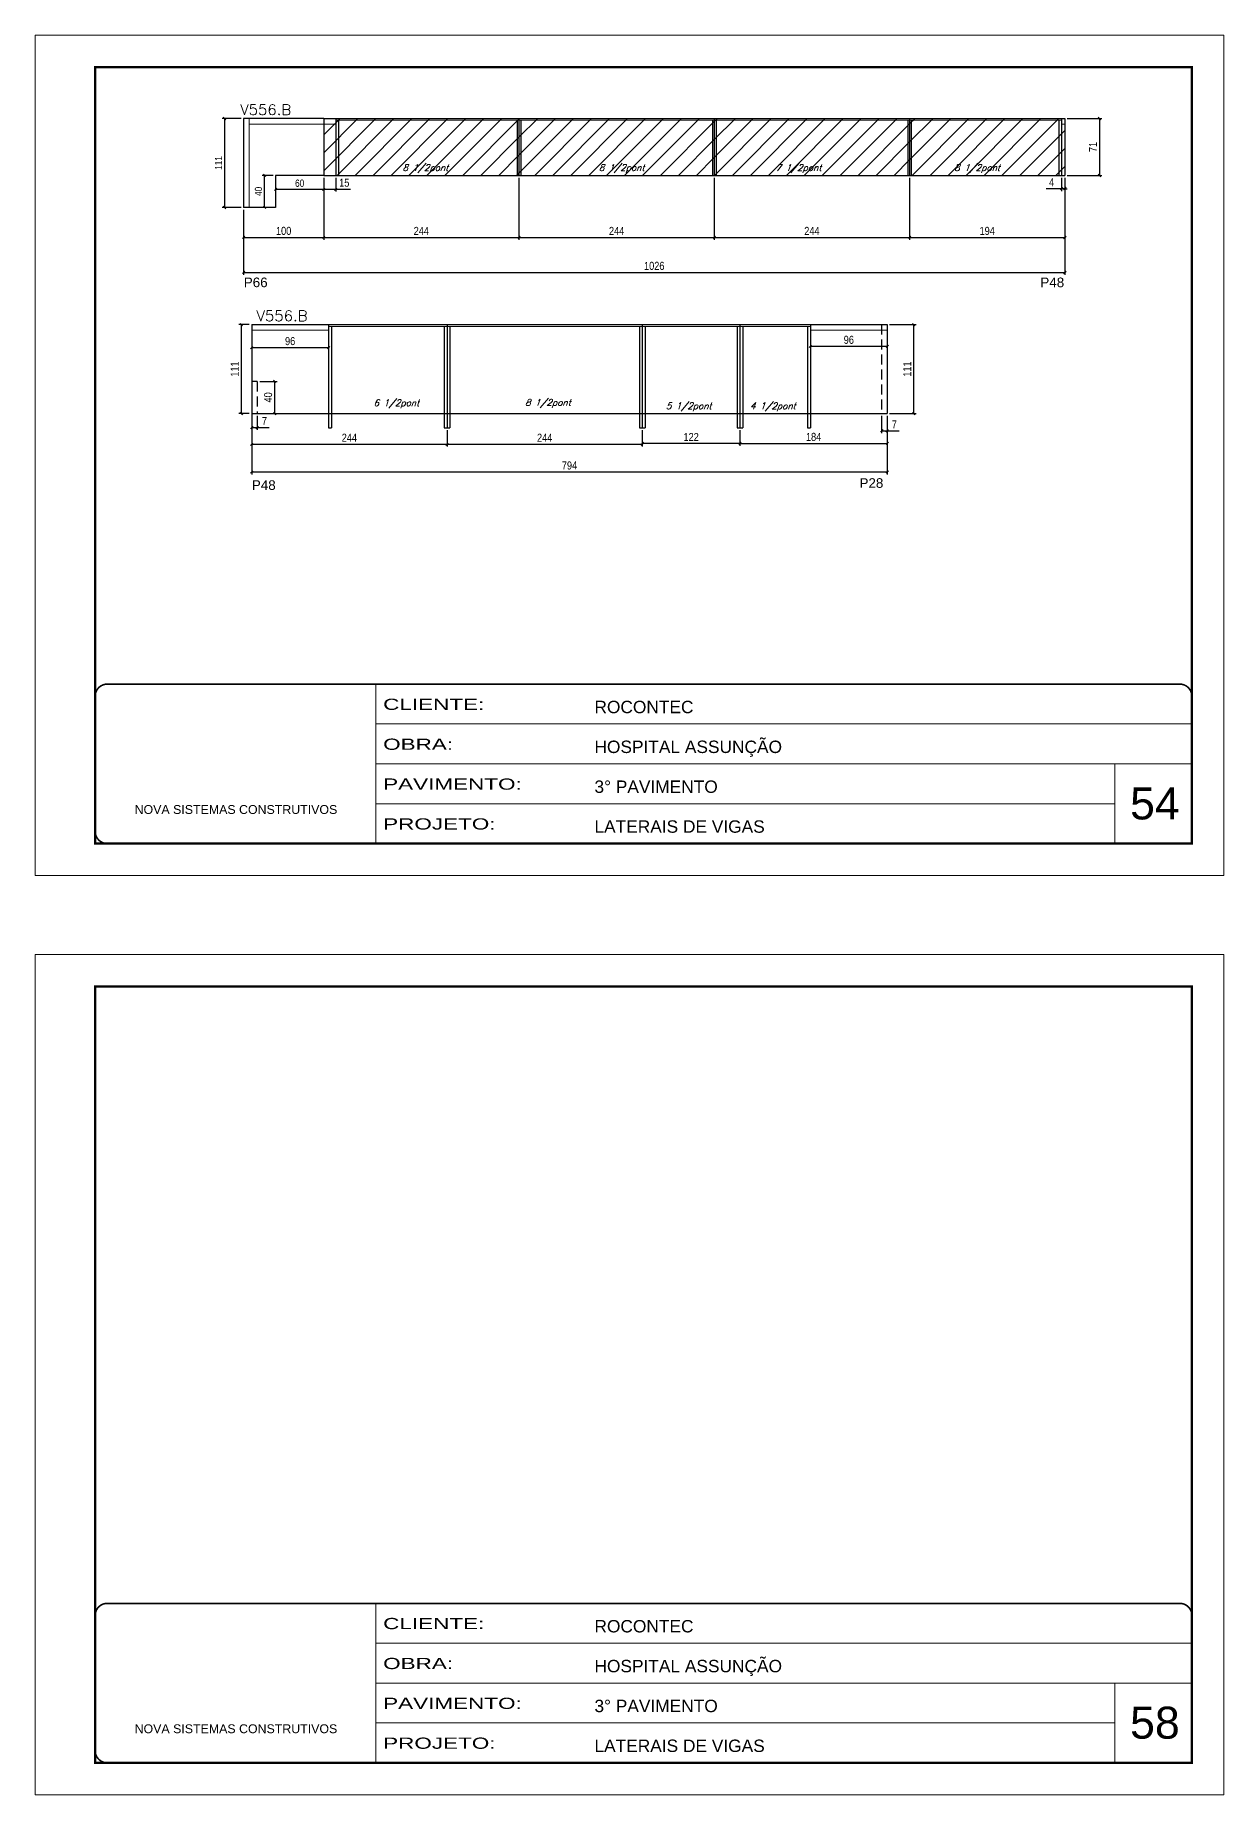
# Model space of a CAD drawing. Extents: x -21493 to -15213, y -12134 to 11887.
# Drawn here: x -19908 to -18423, y -5243 to -3044 of the extents above; entities that cross this region are included whole.
import ezdxf

# ---------------------------------------------------------------- set-up
doc = ezdxf.new("R2010")
doc.units = 0
for name, pattern in [('CONTINUO', [0]), ('DASHED', [0.75, 0.5, -0.25]), ('HIDDEN', [0.375, 0.25, -0.125])]:
    doc.linetypes.add(name, pattern=pattern)
for name, color, linetype in [('5', 5, 'Continuous'), ('COTA', 241, 'Continuous'), ('Painéis', 200, 'Continuous'), ('Reaproveitamento', 251, 'Continuous'), ('SARR_2.2x7', 40, 'Continuous'), ('SARR_3.5x7', 81, 'Continuous'), ('texto', 7, 'Continuous')]:
    doc.layers.add(name, color=color, linetype=linetype)
for name, color, linetype, lineweight in [('CARIMBO', 255, 'Continuous', 9), ('Folhas', 255, 'Continuous', 9), ('Sarr 2.2x7', 40, 'Continuous', 9), ('SARRAFO DE PRESSAO', 251, 'DASHED', 9), ('Texto Seção', 7, 'Continuous', 15)]:
    doc.layers.add(name, color=color, linetype=linetype, lineweight=lineweight)
doc.styles.add('ARIAL', font='arial.ttf')
doc.styles.add('COTA TECNICA', font='techl___.ttf', dxfattribs={"height": 10})
doc.styles.add('COTA TECNICA-50', font='techl___.ttf', dxfattribs={"height": 9})
doc.styles.add('REGUA-120', font='ROMANS.shx', dxfattribs={"height": 15})
doc.styles.add('Romans', font='romans.shx')
doc.styles.get("Standard").update_dxf_attribs({"font": 'arial.ttf'})
doc.styles.add('Tecnologia', font='')
doc.styles.get('Tecnologia').set_extended_font_data('Forgotten Futurist')
doc.dimstyles.new('COTA PAINEL-50', dxfattribs={"dimtxt": 9, "dimasz": 3, "dimexe": 3, "dimexo": 3, "dimgap": 3, "dimtad": 1, "dimdec": 1, "dimzin": 12, "dimdsep": 46, "dimtxsty": 'COTA TECNICA-50', "dimblk1": 'OBLIQUE', "dimblk2": 'OBLIQUE', "dimsah": 1, "dimcen": 0.9, "dimclrd": 4, "dimclre": 4, "dimclrt": 240, "dimadec": 1, "dimazin": 3, "dimtfac": 1, "dimtdec": 1, "dimtmove": 0, "dimatfit": 3, "dimfxl": 1, "dimtolj": 1, "dimtzin": 12, "dimarcsym": 0})
doc.dimstyles.new('PAINEL', dxfattribs={"dimtxt": 10, "dimasz": 3, "dimexe": 3, "dimexo": 3, "dimgap": 3, "dimtad": 1, "dimdec": 1, "dimzin": 12, "dimdsep": 46, "dimtxsty": 'COTA TECNICA', "dimblk1": 'OBLIQUE', "dimblk2": 'OBLIQUE', "dimsah": 1, "dimcen": 0.9, "dimclrd": 4, "dimclre": 4, "dimclrt": 240, "dimadec": 1, "dimazin": 3, "dimtfac": 1, "dimtdec": 1, "dimtmove": 0, "dimatfit": 3, "dimfxl": 1, "dimtolj": 1, "dimtzin": 12, "dimarcsym": 0})
pattern_1 = [(45, (-158630.698, -34084.293), (-11.2253202, 11.2253202), [])]

# ---------------------------------------------------------------- blocks, each defined once
blk = doc.blocks.new('_Oblique')
at = {"color": 0, "linetype": 'ByBlock', "lineweight": -2}
blk.add_line((-0.5, -0.5), (0.5, 0.5), dxfattribs=at)
blk = doc.blocks.new('*D695')
at = {"layer": 'COTA', "color": 4, "linetype": 'ByBlock', "lineweight": -2, "transparency": 16777216}
for p, q in [((-19548, -3222.4), (-19548, -3299.9)), ((-19304, -3222.4), (-19304, -3299.9)), ((-19548, -3296.9), (-19304, -3296.9))]:
    blk.add_line(p, q, dxfattribs=at)
at = {"layer": 'Defpoints', "color": 0, "linetype": 'ByBlock', "transparency": 16777216}
for p in [(-19548, -3219.4), (-19304, -3219.4), (-19304, -3296.9)]:
    blk.add_point(p, dxfattribs=at)
at = {"layer": 'COTA', "color": 4, "linetype": 'ByBlock', "lineweight": -2, "transparency": 16777216, "xscale": 3, "yscale": 3, "zscale": 3, "rotation": 180}
blk.add_blockref('_Oblique', (-19548, -3296.9), dxfattribs=at)
at = {"layer": 'COTA', "color": 4, "linetype": 'ByBlock', "lineweight": -2, "transparency": 16777216, "xscale": 3, "yscale": 3, "zscale": 3}
blk.add_blockref('_Oblique', (-19304, -3296.9), dxfattribs=at)
at = {"layer": 'COTA', "color": 240, "linetype": 'ByBlock', "transparency": 16777216, "insert": (-19426, -3288.8), "char_height": 10, "attachment_point": 5, "style": 'COTA TECNICA'}
blk.add_mtext('\\A1;244', dxfattribs=at)
blk = doc.blocks.new('*D696')
at = {"layer": 'COTA', "color": 4, "linetype": 'ByBlock', "lineweight": -2, "transparency": 16777216}
for p, q in [((-19304, -3222.4), (-19304, -3299.9)), ((-19060, -3222.4), (-19060, -3299.9)), ((-19304, -3296.9), (-19060, -3296.9))]:
    blk.add_line(p, q, dxfattribs=at)
at = {"layer": 'Defpoints', "color": 0, "linetype": 'ByBlock', "transparency": 16777216}
for p in [(-19304, -3219.4), (-19060, -3219.4), (-19060, -3296.9)]:
    blk.add_point(p, dxfattribs=at)
at = {"layer": 'COTA', "color": 4, "linetype": 'ByBlock', "lineweight": -2, "transparency": 16777216, "xscale": 3, "yscale": 3, "zscale": 3, "rotation": 180}
blk.add_blockref('_Oblique', (-19304, -3296.9), dxfattribs=at)
at = {"layer": 'COTA', "color": 4, "linetype": 'ByBlock', "lineweight": -2, "transparency": 16777216, "xscale": 3, "yscale": 3, "zscale": 3}
blk.add_blockref('_Oblique', (-19060, -3296.9), dxfattribs=at)
at = {"layer": 'COTA', "color": 240, "linetype": 'ByBlock', "transparency": 16777216, "insert": (-19182, -3288.8), "char_height": 10, "attachment_point": 5, "style": 'COTA TECNICA'}
blk.add_mtext('\\A1;244', dxfattribs=at)
blk = doc.blocks.new('*D697')
at = {"layer": 'COTA', "color": 4, "linetype": 'ByBlock', "lineweight": -2, "transparency": 16777216}
for p, q in [((-18816, -3222.4), (-18816, -3299.9)), ((-18622, -3222.4), (-18622, -3299.9)), ((-18816, -3296.9), (-18622, -3296.9))]:
    blk.add_line(p, q, dxfattribs=at)
at = {"layer": 'Defpoints', "color": 0, "linetype": 'ByBlock', "transparency": 16777216}
for p in [(-18816, -3219.4), (-18622, -3219.4), (-18622, -3296.9)]:
    blk.add_point(p, dxfattribs=at)
at = {"layer": 'COTA', "color": 4, "linetype": 'ByBlock', "lineweight": -2, "transparency": 16777216, "xscale": 3, "yscale": 3, "zscale": 3, "rotation": 180}
blk.add_blockref('_Oblique', (-18816, -3296.9), dxfattribs=at)
at = {"layer": 'COTA', "color": 4, "linetype": 'ByBlock', "lineweight": -2, "transparency": 16777216, "xscale": 3, "yscale": 3, "zscale": 3}
blk.add_blockref('_Oblique', (-18622, -3296.9), dxfattribs=at)
at = {"layer": 'COTA', "color": 240, "linetype": 'ByBlock', "transparency": 16777216, "insert": (-18719, -3288.8), "char_height": 10, "attachment_point": 5, "style": 'COTA TECNICA'}
blk.add_mtext('\\A1;194', dxfattribs=at)
blk = doc.blocks.new('*D78')
at = {"layer": 'COTA', "color": 4, "linetype": 'ByBlock', "lineweight": -2, "transparency": 16777216}
for p, q in [((-18619, -3148.4), (-18575.7, -3148.4)), ((-18578.7, -3148.4), (-18578.7, -3219.4)), ((-18619, -3219.4), (-18575.7, -3219.4))]:
    blk.add_line(p, q, dxfattribs=at)
at = {"layer": 'Defpoints', "color": 0, "linetype": 'ByBlock', "transparency": 16777216}
for p in [(-18622, -3148.4), (-18622, -3219.4), (-18578.7, -3219.4)]:
    blk.add_point(p, dxfattribs=at)
at = {"layer": 'COTA', "color": 4, "linetype": 'ByBlock', "lineweight": -2, "transparency": 16777216, "xscale": 3, "yscale": 3, "zscale": 3}
for p, rotation in [((-18578.7, -3148.4), 90), ((-18578.7, -3219.4), 270)]:
    blk.add_blockref('_Oblique', p, dxfattribs=dict(at, rotation=rotation))
at = {"layer": 'COTA', "color": 240, "linetype": 'ByBlock', "transparency": 16777216, "insert": (-18586.8, -3183.9), "char_height": 10, "attachment_point": 5, "rotation": 90, "style": 'COTA TECNICA'}
blk.add_mtext('\\A1;71', dxfattribs=at)
blk = doc.blocks.new('*D79')
at = {"layer": 'COTA', "color": 4, "linetype": 'ByBlock', "lineweight": -2, "transparency": 16777216}
for p, q in [((-18622, -3222.4), (-18622, -3343.6)), ((-19648, -3262.4), (-19648, -3343.6)), ((-19648, -3340.6), (-18622, -3340.6))]:
    blk.add_line(p, q, dxfattribs=at)
at = {"layer": 'Defpoints', "color": 0, "linetype": 'ByBlock', "transparency": 16777216}
for p in [(-18622, -3219.4), (-19648, -3259.4), (-18622, -3340.6)]:
    blk.add_point(p, dxfattribs=at)
at = {"layer": 'COTA', "color": 4, "linetype": 'ByBlock', "lineweight": -2, "transparency": 16777216, "xscale": 3, "yscale": 3, "zscale": 3, "rotation": 180}
blk.add_blockref('_Oblique', (-19648, -3340.6), dxfattribs=at)
at = {"layer": 'COTA', "color": 4, "linetype": 'ByBlock', "lineweight": -2, "transparency": 16777216, "xscale": 3, "yscale": 3, "zscale": 3}
blk.add_blockref('_Oblique', (-18622, -3340.6), dxfattribs=at)
at = {"layer": 'COTA', "color": 240, "linetype": 'ByBlock', "transparency": 16777216, "insert": (-19135, -3332.5), "char_height": 10, "attachment_point": 5, "style": 'COTA TECNICA'}
blk.add_mtext('\\A1;1026', dxfattribs=at)
blk = doc.blocks.new('*D80')
at = {"layer": 'COTA', "color": 4, "linetype": 'ByBlock', "lineweight": -2, "transparency": 16777216}
for p, q in [((-19060, -3222.4), (-19060, -3299.9)), ((-18816, -3222.4), (-18816, -3299.9)), ((-19060, -3296.9), (-18816, -3296.9))]:
    blk.add_line(p, q, dxfattribs=at)
at = {"layer": 'Defpoints', "color": 0, "linetype": 'ByBlock', "transparency": 16777216}
for p in [(-19060, -3219.4), (-18816, -3219.4), (-18816, -3296.9)]:
    blk.add_point(p, dxfattribs=at)
at = {"layer": 'COTA', "color": 4, "linetype": 'ByBlock', "lineweight": -2, "transparency": 16777216, "xscale": 3, "yscale": 3, "zscale": 3, "rotation": 180}
blk.add_blockref('_Oblique', (-19060, -3296.9), dxfattribs=at)
at = {"layer": 'COTA', "color": 4, "linetype": 'ByBlock', "lineweight": -2, "transparency": 16777216, "xscale": 3, "yscale": 3, "zscale": 3}
blk.add_blockref('_Oblique', (-18816, -3296.9), dxfattribs=at)
at = {"layer": 'COTA', "color": 240, "linetype": 'ByBlock', "transparency": 16777216, "insert": (-18938, -3288.8), "char_height": 10, "attachment_point": 5, "style": 'COTA TECNICA'}
blk.add_mtext('\\A1;244', dxfattribs=at)
blk = doc.blocks.new('*D698')
at = {"layer": 'COTA', "color": 4, "linetype": 'ByBlock', "lineweight": -2, "transparency": 16777216}
for p, q in [((-19637.9, -3519.9), (-19637.9, -3558.3)), ((-19393.9, -3537.9), (-19393.9, -3558.3)), ((-19637.9, -3555.3), (-19393.9, -3555.3))]:
    blk.add_line(p, q, dxfattribs=at)
at = {"layer": 'Defpoints', "color": 0, "linetype": 'ByBlock', "transparency": 16777216}
for p in [(-19637.9, -3516.9), (-19393.9, -3534.9), (-19393.9, -3555.3)]:
    blk.add_point(p, dxfattribs=at)
at = {"layer": 'COTA', "color": 4, "linetype": 'ByBlock', "lineweight": -2, "transparency": 16777216, "xscale": 3, "yscale": 3, "zscale": 3, "rotation": 180}
blk.add_blockref('_Oblique', (-19637.9, -3555.3), dxfattribs=at)
at = {"layer": 'COTA', "color": 4, "linetype": 'ByBlock', "lineweight": -2, "transparency": 16777216, "xscale": 3, "yscale": 3, "zscale": 3}
blk.add_blockref('_Oblique', (-19393.9, -3555.3), dxfattribs=at)
at = {"layer": 'COTA', "color": 240, "linetype": 'ByBlock', "transparency": 16777216, "insert": (-19515.9, -3547.2), "char_height": 10, "attachment_point": 5, "style": 'COTA TECNICA'}
blk.add_mtext('\\A1;244', dxfattribs=at)
blk = doc.blocks.new('*D81')
at = {"layer": 'COTA', "color": 4, "linetype": 'ByBlock', "lineweight": -2, "transparency": 16777216}
for p, q in [((-19637.9, -3510.9), (-19637.9, -3593)), ((-18843.9, -3519.9), (-18843.9, -3593)), ((-19637.9, -3590), (-18843.9, -3590))]:
    blk.add_line(p, q, dxfattribs=at)
at = {"layer": 'Defpoints', "color": 0, "linetype": 'ByBlock', "transparency": 16777216}
for p in [(-19637.9, -3507.9), (-18843.9, -3516.9), (-18843.9, -3590)]:
    blk.add_point(p, dxfattribs=at)
at = {"layer": 'COTA', "color": 4, "linetype": 'ByBlock', "lineweight": -2, "transparency": 16777216, "xscale": 3, "yscale": 3, "zscale": 3, "rotation": 180}
blk.add_blockref('_Oblique', (-19637.9, -3590), dxfattribs=at)
at = {"layer": 'COTA', "color": 4, "linetype": 'ByBlock', "lineweight": -2, "transparency": 16777216, "xscale": 3, "yscale": 3, "zscale": 3}
blk.add_blockref('_Oblique', (-18843.9, -3590), dxfattribs=at)
at = {"layer": 'COTA', "color": 240, "linetype": 'ByBlock', "transparency": 16777216, "insert": (-19240.9, -3581.9), "char_height": 10, "attachment_point": 5, "style": 'COTA TECNICA'}
blk.add_mtext('\\A1;794', dxfattribs=at)
blk = doc.blocks.new('*D82')
at = {"layer": 'COTA', "color": 4, "linetype": 'ByBlock', "lineweight": -2, "transparency": 16777216}
for p, q in [((-18626, -3222.4), (-18626, -3239.1)), ((-18622, -3222.4), (-18622, -3239.1)), ((-18626, -3236.1), (-18645.2, -3236.1)), ((-18622, -3236.1), (-18626, -3236.1)), ((-18622, -3236.1), (-18619, -3236.1))]:
    blk.add_line(p, q, dxfattribs=at)
at = {"layer": 'Defpoints', "color": 0, "linetype": 'ByBlock', "transparency": 16777216}
for p in [(-18626, -3219.4), (-18622, -3219.4), (-18626, -3236.1)]:
    blk.add_point(p, dxfattribs=at)
at = {"layer": 'COTA', "color": 4, "linetype": 'ByBlock', "lineweight": -2, "transparency": 16777216, "xscale": 3, "yscale": 3, "zscale": 3}
blk.add_blockref('_Oblique', (-18626, -3236.1), dxfattribs=at)
at = {"layer": 'COTA', "color": 4, "linetype": 'ByBlock', "lineweight": -2, "transparency": 16777216, "xscale": 3, "yscale": 3, "zscale": 3, "rotation": 180}
blk.add_blockref('_Oblique', (-18622, -3236.1), dxfattribs=at)
at = {"layer": 'COTA', "color": 240, "linetype": 'ByBlock', "transparency": 16777216, "insert": (-18638.6, -3228), "char_height": 10, "attachment_point": 5, "style": 'COTA TECNICA'}
blk.add_mtext('\\A1;4', dxfattribs=at)
blk = doc.blocks.new('*D83')
at = {"layer": 'COTA', "color": 4, "linetype": 'ByBlock', "lineweight": -2, "transparency": 16777216}
for p, q in [((-19393.9, -3537.9), (-19393.9, -3558.3)), ((-19149.9, -3537.9), (-19149.9, -3558.3)), ((-19393.9, -3555.3), (-19149.9, -3555.3))]:
    blk.add_line(p, q, dxfattribs=at)
at = {"layer": 'Defpoints', "color": 0, "linetype": 'ByBlock', "transparency": 16777216}
for p in [(-19393.9, -3534.9), (-19149.9, -3534.9), (-19149.9, -3555.3)]:
    blk.add_point(p, dxfattribs=at)
at = {"layer": 'COTA', "color": 4, "linetype": 'ByBlock', "lineweight": -2, "transparency": 16777216, "xscale": 3, "yscale": 3, "zscale": 3, "rotation": 180}
blk.add_blockref('_Oblique', (-19393.9, -3555.3), dxfattribs=at)
at = {"layer": 'COTA', "color": 4, "linetype": 'ByBlock', "lineweight": -2, "transparency": 16777216, "xscale": 3, "yscale": 3, "zscale": 3}
blk.add_blockref('_Oblique', (-19149.9, -3555.3), dxfattribs=at)
at = {"layer": 'COTA', "color": 240, "linetype": 'ByBlock', "transparency": 16777216, "insert": (-19271.9, -3547.2), "char_height": 10, "attachment_point": 5, "style": 'COTA TECNICA'}
blk.add_mtext('\\A1;244', dxfattribs=at)
blk = doc.blocks.new('*D699')
at = {"layer": 'COTA', "color": 4, "linetype": 'ByBlock', "lineweight": -2, "transparency": 16777216}
for p, q in [((-19548, -3222.4), (-19548, -3239.7)), ((-19533, -3222.4), (-19533, -3239.7)), ((-19548, -3236.7), (-19533, -3236.7)), ((-19533, -3236.7), (-19514.6, -3236.7))]:
    blk.add_line(p, q, dxfattribs=at)
at = {"layer": 'Defpoints', "color": 0, "linetype": 'ByBlock', "transparency": 16777216}
for p in [(-19548, -3219.4), (-19533, -3219.4), (-19533, -3236.7)]:
    blk.add_point(p, dxfattribs=at)
at = {"layer": 'COTA', "color": 4, "linetype": 'ByBlock', "lineweight": -2, "transparency": 16777216, "xscale": 3, "yscale": 3, "zscale": 3, "rotation": 180}
blk.add_blockref('_Oblique', (-19548, -3236.7), dxfattribs=at)
at = {"layer": 'COTA', "color": 4, "linetype": 'ByBlock', "lineweight": -2, "transparency": 16777216, "xscale": 3, "yscale": 3, "zscale": 3}
blk.add_blockref('_Oblique', (-19533, -3236.7), dxfattribs=at)
at = {"layer": 'COTA', "color": 240, "linetype": 'ByBlock', "transparency": 16777216, "insert": (-19522.3, -3228.6), "char_height": 10, "attachment_point": 5, "style": 'COTA TECNICA'}
blk.add_mtext('\\A1;15', dxfattribs=at)
blk = doc.blocks.new('*D700')
at = {"layer": 'COTA', "color": 4, "linetype": 'ByBlock', "lineweight": -2, "transparency": 16777216}
for p, q in [((-18840.9, -3405.9), (-18807.8, -3405.9)), ((-18810.8, -3516.9), (-18810.8, -3405.9)), ((-18840.9, -3516.9), (-18807.8, -3516.9))]:
    blk.add_line(p, q, dxfattribs=at)
at = {"layer": 'Defpoints', "color": 0, "linetype": 'ByBlock', "transparency": 16777216}
for p in [(-18843.9, -3405.9), (-18810.8, -3405.9), (-18843.9, -3516.9)]:
    blk.add_point(p, dxfattribs=at)
at = {"layer": 'COTA', "color": 4, "linetype": 'ByBlock', "lineweight": -2, "transparency": 16777216, "xscale": 3, "yscale": 3, "zscale": 3}
for p, rotation in [((-18810.8, -3405.9), 90), ((-18810.8, -3516.9), 270)]:
    blk.add_blockref('_Oblique', p, dxfattribs=dict(at, rotation=rotation))
at = {"layer": 'COTA', "color": 240, "linetype": 'ByBlock', "transparency": 16777216, "insert": (-18818.9, -3461.4), "char_height": 10, "attachment_point": 5, "rotation": 90, "style": 'COTA TECNICA'}
blk.add_mtext('\\A1;111', dxfattribs=at)
blk = doc.blocks.new('*D84')
at = {"layer": 'COTA', "color": 4, "linetype": 'ByBlock', "lineweight": -2, "transparency": 16777216}
for p, q in [((-19149.9, -3537.9), (-19149.9, -3557.3)), ((-19027.9, -3537.9), (-19027.9, -3557.3)), ((-19027.9, -3554.3), (-19149.9, -3554.3))]:
    blk.add_line(p, q, dxfattribs=at)
at = {"layer": 'Defpoints', "color": 0, "linetype": 'ByBlock', "transparency": 16777216}
for p in [(-19149.9, -3534.9), (-19027.9, -3534.9), (-19149.9, -3554.3)]:
    blk.add_point(p, dxfattribs=at)
at = {"layer": 'COTA', "color": 4, "linetype": 'ByBlock', "lineweight": -2, "transparency": 16777216, "xscale": 3, "yscale": 3, "zscale": 3, "rotation": 180}
blk.add_blockref('_Oblique', (-19149.9, -3554.3), dxfattribs=at)
at = {"layer": 'COTA', "color": 4, "linetype": 'ByBlock', "lineweight": -2, "transparency": 16777216, "xscale": 3, "yscale": 3, "zscale": 3}
blk.add_blockref('_Oblique', (-19027.9, -3554.3), dxfattribs=at)
at = {"layer": 'COTA', "color": 240, "linetype": 'ByBlock', "transparency": 16777216, "insert": (-19088.9, -3546.3), "char_height": 10, "attachment_point": 5, "style": 'COTA TECNICA'}
blk.add_mtext('\\A1;122', dxfattribs=at)
blk = doc.blocks.new('*D701')
at = {"layer": 'COTA', "color": 4, "linetype": 'ByBlock', "lineweight": -2, "transparency": 16777216}
for p, q in [((-19027.9, -3537.9), (-19027.9, -3557.3)), ((-18843.9, -3519.9), (-18843.9, -3557.3)), ((-19027.9, -3554.3), (-18843.9, -3554.3))]:
    blk.add_line(p, q, dxfattribs=at)
at = {"layer": 'Defpoints', "color": 0, "linetype": 'ByBlock', "transparency": 16777216}
for p in [(-18843.9, -3516.9), (-19027.9, -3534.9), (-18843.9, -3554.3)]:
    blk.add_point(p, dxfattribs=at)
at = {"layer": 'COTA', "color": 4, "linetype": 'ByBlock', "lineweight": -2, "transparency": 16777216, "xscale": 3, "yscale": 3, "zscale": 3, "rotation": 180}
blk.add_blockref('_Oblique', (-19027.9, -3554.3), dxfattribs=at)
at = {"layer": 'COTA', "color": 4, "linetype": 'ByBlock', "lineweight": -2, "transparency": 16777216, "xscale": 3, "yscale": 3, "zscale": 3}
blk.add_blockref('_Oblique', (-18843.9, -3554.3), dxfattribs=at)
at = {"layer": 'COTA', "color": 240, "linetype": 'ByBlock', "transparency": 16777216, "insert": (-18935.9, -3546.2), "char_height": 10, "attachment_point": 5, "style": 'COTA TECNICA'}
blk.add_mtext('\\A1;184', dxfattribs=at)
blk = doc.blocks.new('*D677')
at = {"layer": 'COTA', "color": 4, "lineweight": -2, "ltscale": 25, "transparency": 16777216}
for p, q in [((-19648, -3262.4), (-19648, -3299.9)), ((-19548, -3262.4), (-19548, -3299.9)), ((-19648, -3296.9), (-19548, -3296.9))]:
    blk.add_line(p, q, dxfattribs=at)
at = {"layer": 'Defpoints', "color": 0, "ltscale": 25, "transparency": 16777216}
for p in [(-19648, -3259.4), (-19548, -3259.4), (-19548, -3296.9)]:
    blk.add_point(p, dxfattribs=at)
at = {"layer": 'COTA', "color": 4, "lineweight": -2, "ltscale": 25, "transparency": 16777216, "xscale": 3, "yscale": 3, "zscale": 3, "rotation": 180}
blk.add_blockref('_Oblique', (-19648, -3296.9), dxfattribs=at)
at = {"layer": 'COTA', "color": 4, "lineweight": -2, "ltscale": 25, "transparency": 16777216, "xscale": 3, "yscale": 3, "zscale": 3}
blk.add_blockref('_Oblique', (-19548, -3296.9), dxfattribs=at)
at = {"layer": 'COTA', "color": 240, "ltscale": 25, "transparency": 16777216, "insert": (-19598, -3288.8), "char_height": 10, "attachment_point": 5, "style": 'COTA TECNICA'}
blk.add_mtext('\\A1;100', dxfattribs=at)
blk = doc.blocks.new('*D678')
at = {"layer": 'COTA', "color": 4, "lineweight": -2, "ltscale": 25, "transparency": 16777216}
for p, q in [((-19640.9, -3405.9), (-19654, -3405.9)), ((-19651, -3405.9), (-19651, -3516.9)), ((-19640.9, -3516.9), (-19654, -3516.9))]:
    blk.add_line(p, q, dxfattribs=at)
at = {"layer": 'Defpoints', "color": 0, "ltscale": 25, "transparency": 16777216}
for p in [(-19637.9, -3405.9), (-19651, -3516.9), (-19637.9, -3516.9)]:
    blk.add_point(p, dxfattribs=at)
at = {"layer": 'COTA', "color": 4, "lineweight": -2, "ltscale": 25, "transparency": 16777216, "xscale": 3, "yscale": 3, "zscale": 3}
for p, rotation in [((-19651, -3405.9), 90), ((-19651, -3516.9), 270)]:
    blk.add_blockref('_Oblique', p, dxfattribs=dict(at, rotation=rotation))
at = {"layer": 'COTA', "color": 240, "ltscale": 25, "transparency": 16777216, "insert": (-19659.1, -3461.4), "char_height": 10, "attachment_point": 5, "rotation": 90, "style": 'COTA TECNICA'}
blk.add_mtext('\\A1;111', dxfattribs=at)
blk = doc.blocks.new('*D679')
at = {"layer": 'COTA', "color": 4, "lineweight": -2, "ltscale": 25, "transparency": 16777216}
for p, q in [((-18939.9, -3415.9), (-18939.9, -3436)), ((-18843.9, -3415.9), (-18843.9, -3436)), ((-18939.9, -3433), (-18843.9, -3433))]:
    blk.add_line(p, q, dxfattribs=at)
at = {"layer": 'Defpoints', "color": 0, "ltscale": 25, "transparency": 16777216}
for p in [(-18939.9, -3412.9), (-18843.9, -3412.9), (-18843.9, -3433)]:
    blk.add_point(p, dxfattribs=at)
at = {"layer": 'COTA', "color": 4, "lineweight": -2, "ltscale": 25, "transparency": 16777216, "xscale": 3, "yscale": 3, "zscale": 3, "rotation": 180}
blk.add_blockref('_Oblique', (-18939.9, -3433), dxfattribs=at)
at = {"layer": 'COTA', "color": 4, "lineweight": -2, "ltscale": 25, "transparency": 16777216, "xscale": 3, "yscale": 3, "zscale": 3}
blk.add_blockref('_Oblique', (-18843.9, -3433), dxfattribs=at)
at = {"layer": 'COTA', "color": 240, "ltscale": 25, "transparency": 16777216, "insert": (-18891.9, -3424.9), "char_height": 10, "attachment_point": 5, "style": 'COTA TECNICA'}
blk.add_mtext('\\A1;96', dxfattribs=at)
blk = doc.blocks.new('*D680')
at = {"layer": 'COTA', "color": 4, "lineweight": -2, "ltscale": 25, "transparency": 16777216}
for p, q in [((-19637.9, -3415.9), (-19637.9, -3437.7)), ((-19541.9, -3415.9), (-19541.9, -3437.7)), ((-19541.9, -3434.7), (-19637.9, -3434.7))]:
    blk.add_line(p, q, dxfattribs=at)
at = {"layer": 'Defpoints', "color": 0, "ltscale": 25, "transparency": 16777216}
for p in [(-19637.9, -3412.9), (-19541.9, -3412.9), (-19637.9, -3434.7)]:
    blk.add_point(p, dxfattribs=at)
at = {"layer": 'COTA', "color": 4, "lineweight": -2, "ltscale": 25, "transparency": 16777216, "xscale": 3, "yscale": 3, "zscale": 3, "rotation": 180}
blk.add_blockref('_Oblique', (-19637.9, -3434.7), dxfattribs=at)
at = {"layer": 'COTA', "color": 4, "lineweight": -2, "ltscale": 25, "transparency": 16777216, "xscale": 3, "yscale": 3, "zscale": 3}
blk.add_blockref('_Oblique', (-19541.9, -3434.7), dxfattribs=at)
at = {"layer": 'COTA', "color": 240, "ltscale": 25, "transparency": 16777216, "insert": (-19589.9, -3426.5), "char_height": 10, "attachment_point": 5, "style": 'COTA TECNICA'}
blk.add_mtext('\\A1;96', dxfattribs=at)
blk = doc.blocks.new('*D681')
at = {"layer": 'COTA', "color": 4, "lineweight": -2, "ltscale": 25, "transparency": 16777216}
for p, q in [((-19627.9, -3476.8), (-19606.3, -3476.8)), ((-19609.3, -3476.8), (-19609.3, -3516.9)), ((-19627.9, -3516.9), (-19606.3, -3516.9))]:
    blk.add_line(p, q, dxfattribs=at)
at = {"layer": 'Defpoints', "color": 0, "ltscale": 25, "transparency": 16777216}
for p in [(-19630.9, -3476.8), (-19630.9, -3516.9), (-19609.3, -3516.9)]:
    blk.add_point(p, dxfattribs=at)
at = {"layer": 'COTA', "color": 4, "lineweight": -2, "ltscale": 25, "transparency": 16777216, "xscale": 3, "yscale": 3, "zscale": 3}
for p, rotation in [((-19609.3, -3476.8), 90), ((-19609.3, -3516.9), 270)]:
    blk.add_blockref('_Oblique', p, dxfattribs=dict(at, rotation=rotation))
at = {"layer": 'COTA', "color": 240, "ltscale": 25, "transparency": 16777216, "insert": (-19617.4, -3496.8), "char_height": 10, "attachment_point": 5, "rotation": 90, "style": 'COTA TECNICA'}
blk.add_mtext('\\A1;40', dxfattribs=at)
blk = doc.blocks.new('*D682')
at = {"layer": 'COTA', "color": 4, "lineweight": -2, "ltscale": 25, "transparency": 16777216}
for p, q in [((-19637.9, -3519.9), (-19637.9, -3537.4)), ((-19637.9, -3534.4), (-19630.9, -3534.4)), ((-19630.9, -3519.9), (-19630.9, -3537.4)), ((-19630.9, -3534.4), (-19616.2, -3534.4))]:
    blk.add_line(p, q, dxfattribs=at)
at = {"layer": 'Defpoints', "color": 0, "ltscale": 25, "transparency": 16777216}
for p in [(-19637.9, -3516.9), (-19630.9, -3516.9), (-19630.9, -3534.4)]:
    blk.add_point(p, dxfattribs=at)
at = {"layer": 'COTA', "color": 4, "lineweight": -2, "ltscale": 25, "transparency": 16777216, "xscale": 3, "yscale": 3, "zscale": 3, "rotation": 180}
blk.add_blockref('_Oblique', (-19637.9, -3534.4), dxfattribs=at)
at = {"layer": 'COTA', "color": 4, "lineweight": -2, "ltscale": 25, "transparency": 16777216, "xscale": 3, "yscale": 3, "zscale": 3}
blk.add_blockref('_Oblique', (-19630.9, -3534.4), dxfattribs=at)
at = {"layer": 'COTA', "color": 240, "ltscale": 25, "transparency": 16777216, "insert": (-19622, -3526.3), "char_height": 10, "attachment_point": 5, "style": 'COTA TECNICA'}
blk.add_mtext('\\A1;7', dxfattribs=at)
blk = doc.blocks.new('*D1133')
at = {"layer": 'COTA', "color": 4, "linetype": 'ByBlock', "lineweight": -2, "transparency": 16777216}
for p, q in [((-18850.9, -3519.9), (-18850.9, -3541.6)), ((-18850.9, -3538.6), (-18843.9, -3538.6)), ((-18843.9, -3519.9), (-18843.9, -3541.6)), ((-18843.9, -3538.6), (-18829.2, -3538.6))]:
    blk.add_line(p, q, dxfattribs=at)
at = {"layer": 'Defpoints', "color": 0, "linetype": 'ByBlock', "transparency": 16777216}
for p in [(-18850.9, -3516.9), (-18843.9, -3516.9), (-18843.9, -3538.6)]:
    blk.add_point(p, dxfattribs=at)
at = {"layer": 'COTA', "color": 4, "linetype": 'ByBlock', "lineweight": -2, "transparency": 16777216, "xscale": 3, "yscale": 3, "zscale": 3, "rotation": 180}
blk.add_blockref('_Oblique', (-18850.9, -3538.6), dxfattribs=at)
at = {"layer": 'COTA', "color": 4, "linetype": 'ByBlock', "lineweight": -2, "transparency": 16777216, "xscale": 3, "yscale": 3, "zscale": 3}
blk.add_blockref('_Oblique', (-18843.9, -3538.6), dxfattribs=at)
at = {"layer": 'COTA', "color": 240, "linetype": 'ByBlock', "transparency": 16777216, "insert": (-18835, -3530.5), "char_height": 10, "attachment_point": 5, "style": 'COTA TECNICA'}
blk.add_mtext('\\A1;7', dxfattribs=at)
blk = doc.blocks.new('9999999999')
at = {"color": 30, "linetype": 'CONTINUO'}
for p, q in [((98564.6, 34230.2), (98564.6, 34429.4)), ((98564.6, 34379.6), (99584, 34379.6)), ((98564.6, 34329.8), (99488, 34329.8)), ((99584, 34329.8), (99488, 34329.8)), ((99488, 34329.8), (99488, 34230.2)), ((98564.6, 34280), (99488, 34280))]:
    blk.add_line(p, q, dxfattribs=at)
at = {"color": 30, "linetype": 'CONTINUO', "const_width": 2}
blk.add_lwpolyline([(99584, 34230.2), (99584, 34414.4, 0.414214), (99569, 34429.4), (98229, 34429.4, 0.414214), (98214, 34414.4), (98214, 34245.2, 0.414214), (98229, 34230.2), (99584, 34230.2)], format="xyb", dxfattribs=at)
at = {"layer": 'Folhas'}
blk.add_lwpolyline([(98139, 34190.2), (99624, 34190.2), (99624, 35240.2), (98139, 35240.2)], close=True, dxfattribs=at)
at = {"layer": 'Folhas', "color": 30, "const_width": 3}
blk.add_lwpolyline([(98214, 34230.2), (99584, 34230.2), (99584, 35200.2), (98214, 35200.2)], close=True, dxfattribs=at)
at = {"color": 7, "linetype": 'Continuous', "ltscale": 5, "style": 'ARIAL'}
for s, height, p in [('ROCONTEC', 15.48, (98837.7, 34393.1)), ('HOSPITAL ASSUNÇÃO', 15.483, (98837.7, 34343.3)), ('3° PAVIMENTO', 15.483, (98837.7, 34293.5)), ('NOVA SISTEMAS CONSTRUTIVOS', 11.059, (98263.2, 34267.2)), ('LATERAIS DE VIGAS', 15.483, (98837.7, 34243.7))]:
    blk.add_text(s, height=height, dxfattribs=at).set_placement(p)
at = {"layer": 'Folhas', "color": 7, "style": 'Tecnologia', "width": 1.5}
for s, p in [('CLIENTE:', (98573.7, 34397.2)), ('OBRA:', (98573.7, 34347.3)), ('PAVIMENTO:', (98573.7, 34297.5)), ('PROJETO:', (98573.7, 34247.7))]:
    blk.add_text(s, height=14, dxfattribs=at).set_placement(p)
blk = doc.blocks.new('*D1890')
at = {"layer": 'COTA', "color": 4, "lineweight": -2, "transparency": 16777216}
for p, q in [((-19651, -3148.4), (-19674.9, -3148.4)), ((-19671.9, -3148.4), (-19671.9, -3259.4)), ((-19651, -3259.4), (-19674.9, -3259.4))]:
    blk.add_line(p, q, dxfattribs=at)
at = {"layer": 'Defpoints', "color": 0, "transparency": 16777216}
for p in [(-19648, -3148.4), (-19671.9, -3259.4), (-19648, -3259.4)]:
    blk.add_point(p, dxfattribs=at)
at = {"layer": 'COTA', "color": 4, "lineweight": -2, "transparency": 16777216, "xscale": 3, "yscale": 3, "zscale": 3}
for p, rotation in [((-19671.9, -3148.4), 90), ((-19671.9, -3259.4), 270)]:
    blk.add_blockref('_Oblique', p, dxfattribs=dict(at, rotation=rotation))
at = {"layer": 'COTA', "color": 240, "transparency": 16777216, "insert": (-19679.4, -3203.9), "char_height": 9, "attachment_point": 5, "rotation": 90, "style": 'COTA TECNICA-50'}
blk.add_mtext('\\A1;111', dxfattribs=at)
blk = doc.blocks.new('*D1891')
at = {"layer": 'COTA', "color": 4, "lineweight": -2, "transparency": 16777216}
for p, q in [((-19611, -3219.4), (-19624.8, -3219.4)), ((-19621.8, -3259.4), (-19621.8, -3219.4)), ((-19611, -3259.4), (-19624.8, -3259.4))]:
    blk.add_line(p, q, dxfattribs=at)
at = {"layer": 'Defpoints', "color": 0, "transparency": 16777216}
for p in [(-19621.8, -3219.4), (-19608, -3219.4), (-19608, -3259.4)]:
    blk.add_point(p, dxfattribs=at)
at = {"layer": 'COTA', "color": 4, "lineweight": -2, "transparency": 16777216, "xscale": 3, "yscale": 3, "zscale": 3}
for p, rotation in [((-19621.8, -3219.4), 90), ((-19621.8, -3259.4), 270)]:
    blk.add_blockref('_Oblique', p, dxfattribs=dict(at, rotation=rotation))
at = {"layer": 'COTA', "color": 240, "transparency": 16777216, "insert": (-19629.4, -3239.4), "char_height": 9, "attachment_point": 5, "rotation": 90, "style": 'COTA TECNICA-50'}
blk.add_mtext('\\A1;40', dxfattribs=at)
blk = doc.blocks.new('*D1892')
at = {"layer": 'COTA', "color": 4, "lineweight": -2, "transparency": 16777216}
for p, q in [((-19608, -3222.4), (-19608, -3239.8)), ((-19548, -3222.4), (-19548, -3239.8)), ((-19608, -3236.8), (-19548, -3236.8))]:
    blk.add_line(p, q, dxfattribs=at)
at = {"layer": 'Defpoints', "color": 0, "transparency": 16777216}
for p in [(-19608, -3219.4), (-19548, -3219.4), (-19548, -3236.8)]:
    blk.add_point(p, dxfattribs=at)
at = {"layer": 'COTA', "color": 4, "lineweight": -2, "transparency": 16777216, "xscale": 3, "yscale": 3, "zscale": 3, "rotation": 180}
blk.add_blockref('_Oblique', (-19608, -3236.8), dxfattribs=at)
at = {"layer": 'COTA', "color": 4, "lineweight": -2, "transparency": 16777216, "xscale": 3, "yscale": 3, "zscale": 3}
blk.add_blockref('_Oblique', (-19548, -3236.8), dxfattribs=at)
at = {"layer": 'COTA', "color": 240, "transparency": 16777216, "insert": (-19578, -3229.2), "char_height": 9, "attachment_point": 5, "style": 'COTA TECNICA-50'}
blk.add_mtext('\\A1;60', dxfattribs=at)

msp = doc.modelspace()

# ---------------------------------------------------------------- hatches: boundary and pattern name
at = {"layer": 'Reaproveitamento', "linetype": 'ByBlock'}
h = msp.add_hatch(dxfattribs=at)
h.set_pattern_fill('ANSI31', color=256, scale=5)
h.set_pattern_definition(pattern_1)
h.paths.add_polyline_path([(-19431, -3219.36), (-19304, -3219.36), (-19304, -3148.36), (-19548, -3148.36), (-19548, -3219.36)])
h = msp.add_hatch(dxfattribs=at)
h.set_pattern_fill('ANSI31', color=256, scale=5)
h.set_pattern_definition(pattern_1)
h.paths.add_polyline_path([(-19060, -3219.36), (-19060, -3148.36), (-19304, -3148.36), (-19304, -3219.36)])
h = msp.add_hatch(dxfattribs=at)
h.set_pattern_fill('ANSI31', color=256, scale=5)
h.set_pattern_definition(pattern_1)
h.paths.add_polyline_path([(-19060, -3148.36), (-19060, -3219.36), (-18816, -3219.36), (-18816, -3148.36)])
h = msp.add_hatch(dxfattribs=at)
h.set_pattern_fill('ANSI31', color=256, scale=5)
h.set_pattern_definition(pattern_1)
h.paths.add_polyline_path([(-18816, -3148.36), (-18816, -3219.36), (-18730, -3219.36), (-18622, -3219.36), (-18622, -3148.36)])

# ---------------------------------------------------------------- linework, layer by layer
at = {"layer": 'Painéis', "ltscale": 25}
for p, q in [((-19548, -3148.36), (-19648, -3148.36)), ((-19648, -3148.36), (-19648, -3259.36)), ((-19548, -3219.36), (-19608, -3219.36)), ((-19608, -3219.36), (-19608, -3259.36)), ((-19608, -3259.36), (-19648, -3259.36))]:
    msp.add_line(p, q, dxfattribs=at)
at = {"layer": 'Painéis', "linetype": 'ByBlock'}
for p, q in [((-19548, -3148.36), (-18622, -3148.36)), ((-19548, -3148.36), (-19548, -3219.36)), ((-19304, -3148.36), (-19304, -3219.36)), ((-19060, -3148.36), (-19060, -3219.36)), ((-18816, -3148.36), (-18816, -3219.36)), ((-18730, -3148.36), (-18730, -3148.36)), ((-18622, -3148.36), (-18622, -3219.36)), ((-19548, -3219.36), (-19431, -3219.36)), ((-19431, -3219.36), (-18730, -3219.36)), ((-18730, -3219.36), (-18622, -3219.36)), ((-19637.91, -3405.86), (-19149.91, -3405.86)), ((-19637.91, -3405.86), (-19637.91, -3516.86)), ((-19487.91, -3405.86), (-19487.91, -3405.86)), ((-19393.91, -3405.86), (-19393.91, -3516.86)), ((-19149.91, -3405.86), (-19149.91, -3516.86)), ((-19149.91, -3405.86), (-18843.91, -3405.86)), ((-19149.91, -3405.86), (-19149.91, -3516.86)), ((-19027.91, -3405.86), (-19027.91, -3516.86)), ((-18843.91, -3405.86), (-18843.91, -3516.86)), ((-19637.91, -3516.86), (-19487.91, -3516.86)), ((-19487.91, -3516.86), (-19149.91, -3516.86)), ((-19149.91, -3516.86), (-18843.91, -3516.86))]:
    msp.add_line(p, q, dxfattribs=at)
at = {"layer": 'Sarr 2.2x7'}
for p, q in [((-19641, -3148.36), (-19641, -3259.36)), ((-19548, -3155.36), (-19641, -3155.36)), ((-19548, -3155.36), (-19533, -3155.36)), ((-19533, -3150.56), (-19304, -3150.56)), ((-19304, -3150.56), (-19060, -3150.56)), ((-19060, -3150.56), (-18816, -3150.56)), ((-18816, -3150.56), (-18626, -3150.56)), ((-18626, -3155.36), (-18622, -3155.36)), ((-19637.91, -3412.86), (-19541.91, -3412.86)), ((-19541.91, -3408.06), (-19393.91, -3408.06)), ((-19393.91, -3408.06), (-19149.91, -3408.06)), ((-19149.91, -3408.06), (-19027.91, -3408.06)), ((-19027.91, -3408.06), (-18939.91, -3408.06)), ((-18939.91, -3412.86), (-18843.91, -3412.86))]:
    msp.add_line(p, q, dxfattribs=at)
at = {"layer": 'SARR_2.2x7', "linetype": 'HIDDEN', "ltscale": 50}
for p, q in [((-18850.91, -3405.86), (-18850.91, -3516.86)), ((-19630.91, -3476.84), (-19637.91, -3476.84)), ((-19630.91, -3476.84), (-19630.91, -3516.86))]:
    msp.add_line(p, q, dxfattribs=at)
at = {"layer": 'SARR_3.5x7'}
for p, q in [((-19533, -3148.36), (-19533, -3219.36)), ((-19529.5, -3150.56), (-19529.5, -3219.36)), ((-19306.2, -3150.56), (-19306.2, -3219.36)), ((-19301.8, -3150.56), (-19301.8, -3219.36)), ((-19062.2, -3150.56), (-19062.2, -3219.36)), ((-19057.8, -3150.56), (-19057.8, -3219.36)), ((-18818.2, -3150.56), (-18818.2, -3219.36)), ((-18813.8, -3150.56), (-18813.8, -3219.36)), ((-18629.5, -3150.56), (-18629.5, -3219.36)), ((-18626, -3148.36), (-18626, -3219.36)), ((-19541.91, -3405.86), (-19541.91, -3534.86)), ((-18939.91, -3405.86), (-18939.91, -3516.86)), ((-19538.41, -3408.06), (-19538.41, -3534.86)), ((-19397.41, -3408.06), (-19397.41, -3534.86)), ((-19390.41, -3408.06), (-19390.41, -3534.86)), ((-19153.41, -3408.06), (-19153.41, -3534.86)), ((-19146.41, -3408.06), (-19146.41, -3534.86)), ((-19031.41, -3408.06), (-19031.41, -3534.86)), ((-19024.41, -3408.06), (-19024.41, -3534.86)), ((-18943.41, -3408.06), (-18943.41, -3534.86)), ((-19393.91, -3516.86), (-19393.91, -3534.86)), ((-19149.91, -3516.86), (-19149.91, -3534.86)), ((-19027.91, -3516.86), (-19027.91, -3534.86)), ((-18939.91, -3516.86), (-18939.91, -3534.86)), ((-19541.91, -3534.86), (-19538.41, -3534.86)), ((-19397.41, -3534.86), (-19390.41, -3534.86)), ((-19153.41, -3534.86), (-19146.41, -3534.86)), ((-19031.41, -3534.86), (-19024.41, -3534.86)), ((-18943.41, -3534.86), (-18939.91, -3534.86))]:
    msp.add_line(p, q, dxfattribs=at)

# ---------------------------------------------------------------- block references
at = {"layer": 'SARRAFO DE PRESSAO', "color": 6, "linetype": 'ByBlock'}
for p in [(-118047.39, -38284.45), (-118047.39, -39433.02)]:
    msp.add_blockref('9999999999', p, dxfattribs=at)

# ---------------------------------------------------------------- texts
at = {"layer": '5', "linetype": 'Continuous'}
for s, p in [('P66', (-19647.82, -3359.09)), ('P48', (-18652.61, -3359.09)), ('P48', (-19637.73, -3612.38)), ('P28', (-18878.57, -3609.8))]:
    msp.add_text(s, height=12, rotation=359.99996, dxfattribs=at).set_placement(p)
at = {"layer": 'CARIMBO', "style": 'ARIAL'}
for s, p in [('54', (-18540.55, -4024.1)), ('58', (-18540.55, -5172.67))]:
    msp.add_text(s, height=40, dxfattribs=at).set_placement(p)
at = {"layer": 'texto', "color": 2, "char_height": 8, "attachment_point": 5, "style": 'Romans'}
for s, insert in [('{\\Q19;\\C256;8 1/2pont}', (-19420.8, -3210.96)), ('{\\Q19;\\C256;8 1/2pont}', (-19175.58, -3210.96)), ('{\\Q19;\\C256;7 1/2pont}', (-18954.59, -3210.96)), ('{\\Q19;\\C256;8 1/2pont}', (-18731.55, -3210.96)), ('{\\Q19;\\C256;6 1/2pont}', (-19457.1, -3504.91)), ('{\\Q19;\\C256;8 1/2pont}', (-19267.75, -3504.46)), ('{\\Q19;\\C256;5 1/2pont}', (-19091.87, -3508.7)), ('{\\Q19;\\C256;4 1/2pont}', (-18986.74, -3508.7))]:
    msp.add_mtext(s, dxfattribs=dict(at, insert=insert))
at = {"layer": 'Texto Seção', "style": 'REGUA-120', "width": 1.05}
for p in [(-19652.27, -3143.87), (-19631.91, -3401.37)]:
    msp.add_text('V556.B', height=13, dxfattribs=at).set_placement(p)

# ---------------------------------------------------------------- dimensions: what is measured, and where the dimension line sits
at = {"layer": 'COTA'}
for base, p1, p2, picture, middle in [((-19671.85, -3259.36), (-19648, -3148.36), (-19648, -3259.36), '*D1890', (-19679.4, -3203.86)), ((-19621.79, -3219.36), (-19608, -3259.36), (-19608, -3219.36), '*D1891', (-19629.39, -3239.36))]:
    dim = msp.add_linear_dim(base=base, p1=p1, p2=p2, angle=90, dimstyle='COTA PAINEL-50', dxfattribs=at)
    dim.commit()
    dim.dimension.update_dxf_attribs({"geometry": picture, "text_midpoint": middle})
at = {"layer": 'COTA', "linetype": 'ByBlock'}
for base, p1, p2, picture, middle in [((-18578.72, -3219.36), (-18622, -3148.36), (-18622, -3219.36), '*D78', (-18586.79, -3183.86)), ((-18810.8, -3405.86), (-18843.91, -3516.86), (-18843.91, -3405.86), '*D700', (-18818.85, -3461.36))]:
    dim = msp.add_linear_dim(base=base, p1=p1, p2=p2, angle=90, dimstyle='PAINEL', dxfattribs=at)
    dim.commit()
    dim.dimension.update_dxf_attribs({"geometry": picture, "text_midpoint": middle})
for base, p1, p2, picture, middle in [((-18622, -3340.65), (-19648, -3259.36), (-18622, -3219.36), '*D79', (-19135, -3332.55)), ((-19304, -3296.91), (-19548, -3219.36), (-19304, -3219.36), '*D695', (-19426, -3288.83)), ((-19533, -3236.69), (-19548, -3219.36), (-19533, -3219.36), '*D699', (-19522.31, -3228.58)), ((-18816, -3296.91), (-19060, -3219.36), (-18816, -3219.36), '*D80', (-18938, -3288.83)), ((-18626, -3236.07), (-18622, -3219.36), (-18626, -3219.36), '*D82', (-18638.62, -3227.99)), ((-18843.91, -3590.04), (-19637.91, -3507.86), (-18843.91, -3516.86), '*D81', (-19240.91, -3581.94)), ((-19393.91, -3555.3), (-19637.91, -3516.86), (-19393.91, -3534.86), '*D698', (-19515.91, -3547.23)), ((-18843.91, -3554.34), (-19027.91, -3534.86), (-18843.91, -3516.86), '*D701', (-18935.91, -3546.24)), ((-18843.91, -3538.6), (-18850.91, -3516.86), (-18843.91, -3516.86), '*D1133', (-18835.05, -3530.52)), ((-19149.91, -3555.3), (-19393.91, -3534.86), (-19149.91, -3534.86), '*D83', (-19271.91, -3547.23)), ((-19149.91, -3554.34), (-19027.91, -3534.86), (-19149.91, -3534.86), '*D84', (-19088.91, -3546.28))]:
    dim = msp.add_linear_dim(base=base, p1=p1, p2=p2, dimstyle='PAINEL', dxfattribs=at)
    dim.commit()
    dim.dimension.update_dxf_attribs({"geometry": picture, "text_midpoint": middle})
at = {"layer": 'COTA'}
dim = msp.add_linear_dim(base=(-19548, -3236.8), p1=(-19608, -3219.36), p2=(-19548, -3219.36), dimstyle='COTA PAINEL-50', dxfattribs=at)
dim.commit()
dim.dimension.update_dxf_attribs({"geometry": '*D1892', "text_midpoint": (-19578, -3229.21)})
at = {"layer": 'COTA', "linetype": 'ByBlock'}
for base, p1, p2, picture, middle in [((-19060, -3296.91), (-19304, -3219.36), (-19060, -3219.36), '*D696', (-19182, -3288.83)), ((-18622, -3296.91), (-18816, -3219.36), (-18622, -3219.36), '*D697', (-18719, -3288.8))]:
    dim = msp.add_linear_dim(base=base, p1=p1, p2=p2, dimstyle='PAINEL', override={"dimtmove": 1}, dxfattribs=at)
    dim.commit()
    dim.dimension.update_dxf_attribs({"geometry": picture, "text_midpoint": middle})
at = {"layer": 'COTA', "ltscale": 25}
for base, p1, p2, picture, middle in [((-19548, -3296.91), (-19648, -3259.36), (-19548, -3259.36), '*D677', (-19598, -3288.8)), ((-19637.91, -3434.67), (-19541.91, -3412.86), (-19637.91, -3412.86), '*D680', (-19589.91, -3426.53)), ((-18843.91, -3433.02), (-18939.91, -3412.86), (-18843.91, -3412.86), '*D679', (-18891.91, -3424.88)), ((-19630.91, -3534.4), (-19637.91, -3516.86), (-19630.91, -3516.86), '*D682', (-19622.05, -3526.33))]:
    dim = msp.add_linear_dim(base=base, p1=p1, p2=p2, dimstyle='PAINEL', dxfattribs=at)
    dim.commit()
    dim.dimension.update_dxf_attribs({"geometry": picture, "text_midpoint": middle})
for base, p1, p2, picture, middle in [((-19651.05, -3516.86), (-19637.91, -3405.86), (-19637.91, -3516.86), '*D678', (-19659.11, -3461.36)), ((-19609.27, -3516.86), (-19630.91, -3476.84), (-19630.91, -3516.86), '*D681', (-19617.37, -3496.85))]:
    dim = msp.add_linear_dim(base=base, p1=p1, p2=p2, angle=90, dimstyle='PAINEL', dxfattribs=at)
    dim.commit()
    dim.dimension.update_dxf_attribs({"geometry": picture, "text_midpoint": middle})

doc.saveas('drawing.dxf')
